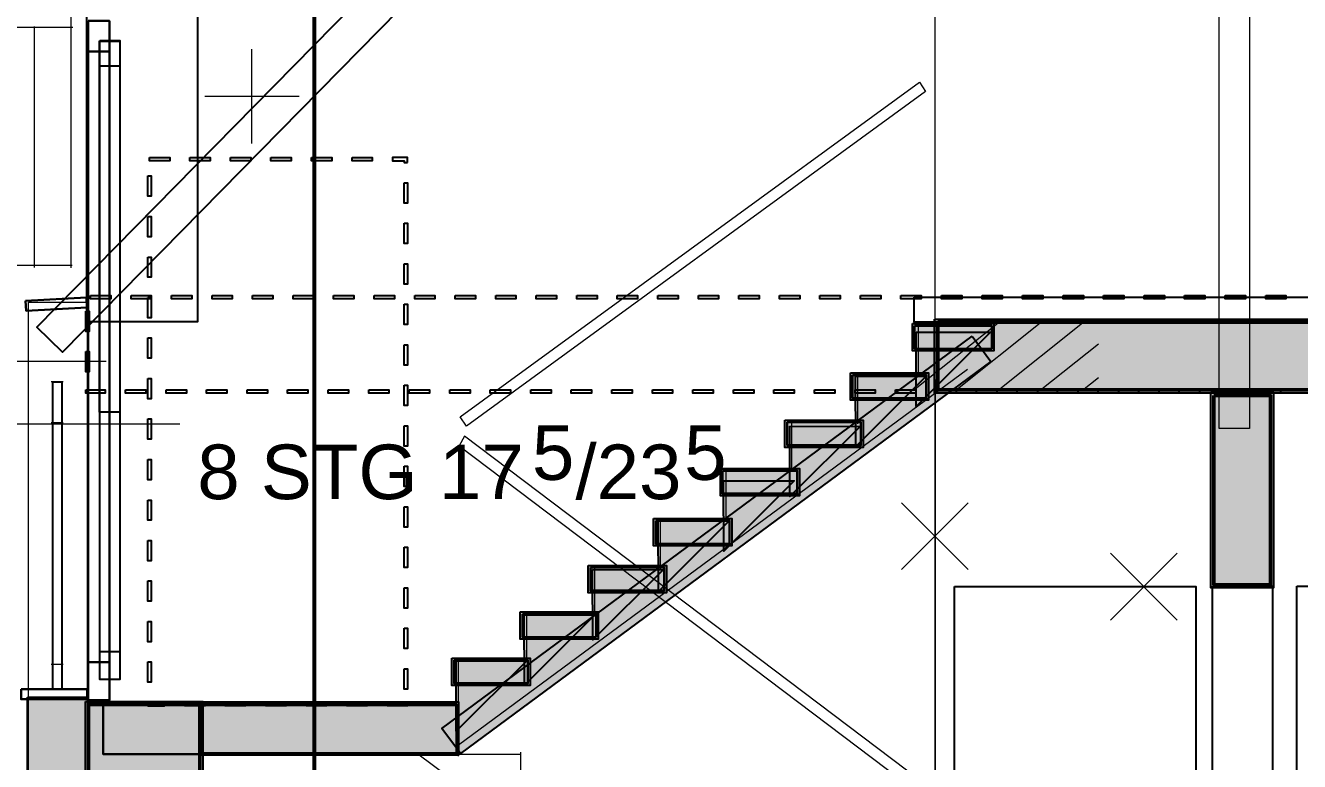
# Model space of a CAD drawing. Header units: millimetres. Extents: x 6 to 41668, y 1529 to 28527.
# Drawn here: x 18826 to 23484, y 16468 to 19161 of the extents above; entities that cross this region are included whole.
import ezdxf

# ---------------------------------------------------------------- set-up
doc = ezdxf.new("R2010")
doc.units = ezdxf.units.MM
doc.header["$LTSCALE"] = 50
doc.linetypes.add('PDF_112-9_84-7_0-0_0-0', pattern=[197.6, 112.9, -84.7, 0, 0])
for name, color, linetype in [('00_Wand_Bestand', 7, 'Continuous'), ('01_Daemmung_neu', 9, 'Continuous'), ('05_Linien_stark', 7, 'Continuous'), ('06_Linien_fein', 3, 'Continuous'), ('07_Bemassung', 6, 'Continuous'), ('10_Text', 7, 'Continuous')]:
    doc.layers.add(name, color=color, linetype=linetype)
doc.styles.add('PLAN', font='arial.ttf')

msp = doc.modelspace()

# ---------------------------------------------------------------- hatches: boundary and pattern name
at = {"layer": '00_Wand_Bestand'}
for points in [[(22149.3, 18086.2), (30224.5, 18086.2), (30224.5, 17815.7), (22149.3, 17815.7)], [(22068.5, 18070), (22366.7, 18070), (22366.7, 17970), (22068.5, 17970)], [(22068.5, 18070), (22366.7, 18070), (22366.7, 17970), (22068.5, 17970)], [(22081.7, 18038.9), (22353.6, 18038.5), (22082, 17767)], [(22081.7, 18038.9), (22353.6, 18038.5), (22082, 17767)], [(22286.6, 18023.5), (22354.7, 17931.4), (20415.7, 16496.6), (20347.6, 16588.7)], [(21841.5, 17889.3), (22127.1, 17889.3), (22127.1, 17789.3), (21841.5, 17789.3)], [(21860.6, 17877.9), (22118.3, 17877.3), (21861.2, 17620.3)], [(23159.4, 17817.7), (23389.2, 17817.7), (23389.2, 17102.9), (23159.4, 17102.9)], [(21602.6, 17716.9), (21888.2, 17716.9), (21888.2, 17616.9), (21602.6, 17616.9)], [(21619.7, 17694.5), (21877.3, 17693.9), (21620.3, 17436.8)], [(21366.2, 17539.6), (21655.2, 17539.6), (21655.2, 17439.6), (21366.2, 17439.6)], [(21378, 17494.7), (21635.7, 17494.1), (21378.6, 17237.1)], [(21122.2, 17356.5), (21407.8, 17356.5), (21407.8, 17256.5), (21122.2, 17256.5)], [(21139, 17347.7), (21396.7, 17347.1), (21139.6, 17090)], [(20883.2, 17185), (21168.9, 17185), (21168.9, 17085), (20883.2, 17085)], [(20899.3, 17170), (21156.9, 17169.4), (20899.9, 16912.3)], [(20634.4, 17014.8), (20920, 17014.8), (20920, 16914.8), (20634.4, 16914.8)], [(20649.4, 17004.5), (20907, 17003.9), (20650, 16746.9)], [(20384.9, 16846.1), (20670.5, 16846.1), (20670.5, 16746.1), (20384.9, 16746.1)], [(20399.9, 16835.8), (20657.5, 16835.2), (20400.5, 16578.1)], [(19044.8, 16687.1), (19474.7, 16687.1), (19474.7, 6059.4), (19044.8, 6059.4)], [(19465.2, 16686), (20409, 16686), (20409, 16490.3), (19465.2, 16490.3)]]:
    msp.add_hatch(color=7, dxfattribs=at).paths.add_polyline_path(points)
at = {"layer": '01_Daemmung_neu'}
msp.add_hatch(color=7, dxfattribs=at).paths.add_polyline_path([(18832.9, 16703.3), (19055.3, 16703.3), (19055.3, 8602), (18832.9, 8602)])

# ---------------------------------------------------------------- linework, layer by layer
at = {"layer": '00_Wand_Bestand'}
for points in [[(22149.3, 18086.2), (30224.5, 18086.2), (30224.5, 17815.7), (22149.3, 17815.7)], [(22068.5, 18070), (22366.7, 18070), (22366.7, 17970), (22068.5, 17970)], [(22068.5, 18070), (22366.7, 18070), (22366.7, 17970), (22068.5, 17970)], [(22081.7, 18038.9), (22353.6, 18038.5), (22082, 17767)], [(22081.7, 18038.9), (22353.6, 18038.5), (22082, 17767)], [(22286.6, 18023.5), (22354.7, 17931.4), (20415.7, 16496.6), (20347.6, 16588.7)], [(21841.5, 17889.3), (22127.1, 17889.3), (22127.1, 17789.3), (21841.5, 17789.3)], [(21860.6, 17877.9), (22118.3, 17877.3), (21861.2, 17620.3)], [(23159.4, 17817.7), (23389.2, 17817.7), (23389.2, 17102.9), (23159.4, 17102.9)], [(21602.6, 17716.9), (21888.2, 17716.9), (21888.2, 17616.9), (21602.6, 17616.9)], [(21619.7, 17694.5), (21877.3, 17693.9), (21620.3, 17436.8)], [(21366.2, 17539.6), (21655.2, 17539.6), (21655.2, 17439.6), (21366.2, 17439.6)], [(21378, 17494.7), (21635.7, 17494.1), (21378.6, 17237.1)], [(21122.2, 17356.5), (21407.8, 17356.5), (21407.8, 17256.5), (21122.2, 17256.5)], [(21139, 17347.7), (21396.7, 17347.1), (21139.6, 17090)], [(20883.2, 17185), (21168.9, 17185), (21168.9, 17085), (20883.2, 17085)], [(20899.3, 17170), (21156.9, 17169.4), (20899.9, 16912.3)], [(20634.4, 17014.8), (20920, 17014.8), (20920, 16914.8), (20634.4, 16914.8)], [(20649.4, 17004.5), (20907, 17003.9), (20650, 16746.9)], [(20384.9, 16846.1), (20670.5, 16846.1), (20670.5, 16746.1), (20384.9, 16746.1)], [(20399.9, 16835.8), (20657.5, 16835.2), (20400.5, 16578.1)], [(19044.8, 16687.1), (19474.7, 16687.1), (19474.7, 6059.4), (19044.8, 6059.4)], [(19465.2, 16686), (20409, 16686), (20409, 16490.3), (19465.2, 16490.3)]]:
    msp.add_lwpolyline(points, close=True, dxfattribs=at)
at = {"layer": '01_Daemmung_neu'}
msp.add_lwpolyline([(18832.9, 16703.3), (19055.3, 16703.3), (19055.3, 8602), (18832.9, 8602)], close=True, dxfattribs=at)
at = {"layer": '05_Linien_stark', "lineweight": 15}
for p, q in [((18990.9, 19283.3), (18990.9, 18274)), ((16832.4, 19154.8), (18999, 19154.8)), ((18857, 19156.5), (18857, 18275.1)), ((16825.6, 18283.6), (18995.9, 18283.6)), ((22089.6, 18067.3), (22089.6, 17884.2)), ((22089.6, 18067.3), (22089.6, 17884.2)), ((21867.3, 17888.3), (21867.3, 17703)), ((18963.6, 17856.6), (18920, 17856.6)), ((22095.8, 17881), (21867.5, 17881)), ((5403.4, 17702.7), (19390.5, 17702.7)), ((18963.3, 17707.3), (18920.1, 17707.3)), ((21872.4, 17709.6), (21620.4, 17709.6)), ((21626.2, 17716.6), (21626.2, 17533.6)), ((21632.8, 17531.3), (21380.8, 17531.3)), ((21386.6, 17538.3), (21386.6, 17355.3)), ((21392.7, 17348.9), (21140.8, 17348.9)), ((21146.5, 17355.9), (21146.5, 17172.9)), ((21152.6, 17176.6), (20900.6, 17176.6)), ((20906.4, 17183.7), (20906.4, 16999.9)), ((20903.4, 17007.2), (20651.4, 17007.2)), ((20657.1, 17014.2), (20657.1, 16831.1)), ((18963.5, 16822.2), (18919.9, 16822.2)), ((20654.1, 16838.7), (20402.2, 16838.7)), ((20407.9, 16845.7), (20407.9, 16662.7)), ((20407.7, 16678.4), (20407.7, 16487))]:
    msp.add_line(p, q, dxfattribs=at)
at = {"layer": '05_Linien_stark', "lineweight": 25}
for points in [[(24656.6, 23947.9), (24749.7, 23856.4), (18960.9, 17965.8), (18867.8, 18057.2)], [(19050.5, 21528.1), (19454.2, 21528.1), (19454.2, 18076.2), (19050.5, 18076.2)], [(19096.9, 19103.5), (19170.3, 19103.5), (19170.3, 17745.8), (19096.9, 17745.8)], [(19097, 19105.6), (19170.4, 19105.6), (19170.4, 16767.9), (19097, 16767.9)], [(19097.2, 19013.4), (19170.6, 19013.4), (19170.6, 16869.3), (19097.2, 16869.3)], [(22074.5, 18167), (29814.1, 18167), (29814.1, 18075.6), (22074.5, 18075.6)], [(18926, 17856.7), (18958.2, 17856.7), (18958.2, 16732.1), (18926, 16732.1)], [(23165.5, 17109.2), (23384.6, 17109.2), (23384.6, 15114.7), (23165.5, 15114.7)], [(23473.8, 17109.7), (24356.2, 17109.7), (24356.2, 15115.2), (23473.8, 15115.2)]]:
    msp.add_lwpolyline(points, close=True, dxfattribs=at)
at = {"layer": '05_Linien_stark', "lineweight": 20}
msp.add_lwpolyline([(23189.8, 20863.7), (23301.5, 20863.7), (23301.5, 17685.4), (23189.8, 17685.4)], close=True, dxfattribs=at)
at = {"layer": '05_Linien_stark', "lineweight": 30}
for points in [[(19054.4, 19177.4), (19132.7, 19177.4), (19132.7, 16691.5), (19054.4, 16691.5)], [(19054.4, 19064.9), (19132.7, 19064.9), (19132.7, 16830.5), (19054.4, 16830.5)], [(22076.5, 18062), (22358.7, 18062), (22358.7, 17977.9), (22076.5, 17977.9)], [(22076.5, 18062), (22358.7, 18062), (22358.7, 17977.9), (22076.5, 17977.9)], [(21849.4, 17881.3), (22119.2, 17881.3), (22119.2, 17797.2), (21849.4, 17797.2)], [(21610.6, 17709), (21880.3, 17709), (21880.3, 17624.9), (21610.6, 17624.9)], [(21374.1, 17531.7), (21647.2, 17531.7), (21647.2, 17447.6), (21374.1, 17447.6)], [(21130.2, 17348.5), (21399.9, 17348.5), (21399.9, 17264.4), (21130.2, 17264.4)], [(20891.2, 17177.1), (21160.9, 17177.1), (21160.9, 17092.9), (20891.2, 17092.9)], [(20642.3, 17006.9), (20912, 17006.9), (20912, 16922.7), (20642.3, 16922.7)], [(20392.8, 16838.1), (20662.6, 16838.1), (20662.6, 16754), (20392.8, 16754)], [(18809.9, 16731.8), (19051.8, 16731.8), (19051.8, 16695.4), (18809.9, 16695.4)], [(19473.2, 16678.1), (20401.1, 16678.1), (20401.1, 16498.2), (19473.2, 16498.2)], [(19110, 16673.4), (20408.1, 16673.4), (20408.1, 16494.1), (19110, 16494.1)]]:
    msp.add_lwpolyline(points, close=True, dxfattribs=at)
at = {"layer": '05_Linien_stark', "lineweight": 18}
for points in [[(18837.3, 18147.9), (19050.9, 18147.9), (19050.9, 8606.4), (18837.3, 8606.4)], [(18837.3, 16698.9), (19050.9, 16698.9), (19050.9, 8606.4), (18837.3, 8606.4)]]:
    msp.add_lwpolyline(points, close=True, dxfattribs=at)
at = {"layer": '05_Linien_stark', "lineweight": 50}
for points in [[(22160.8, 18074.8), (30213, 18074.8), (30213, 17827.2), (22160.8, 17827.2)], [(23170.8, 17806.3), (23377.7, 17806.3), (23377.7, 17114.4), (23170.8, 17114.4)], [(19056.3, 16675.7), (19463.2, 16675.7), (19463.2, 6070.8), (19056.3, 6070.8)]]:
    msp.add_lwpolyline(points, close=True, dxfattribs=at)
at = {"layer": '05_Linien_stark', "lineweight": 15}
msp.add_lwpolyline([(20431.1, 17657.8), (20411.9, 17622.3), (22137.4, 16317.9), (22156.6, 16353.4)], close=True, dxfattribs=at)
at = {"layer": '06_Linien_fein', "lineweight": 5}
for p, q in [((19653.8, 18728.4), (19653.8, 19073.8)), ((19826.5, 18901.2), (19481.1, 18901.1)), ((22272.7, 17170), (22028.4, 17414.2)), ((22272.7, 17414.2), (22028.4, 17170)), ((23036.8, 16985.3), (22792.6, 17229.5)), ((23036.8, 17229.5), (22792.6, 16985.3))]:
    msp.add_line(p, q, dxfattribs=at)
at = {"layer": '06_Linien_fein', "linetype": 'PDF_112-9_84-7_0-0_0-0', "lineweight": 15}
for p, q in [((20400.9, 16494.3), (20635.2, 16494.3)), ((20635.4, 16501.6), (20635.4, 16316.4))]:
    msp.add_line(p, q, dxfattribs=at)
at = {"layer": '07_Bemassung', "lineweight": 53}
msp.add_line((19881.5, 21350.3), (19881.5, 6076.8), dxfattribs=at)
at = {"layer": '07_Bemassung', "lineweight": 9}
for p, q in [((22152.1, 15087.5), (22152.1, 20864.2)), ((19121.2, 17930.7), (14831.3, 17930.7)), ((22152.9, 15087.6), (22152.9, 17865.6)), ((22152.9, 15087.6), (22152.9, 17865.6))]:
    msp.add_line(p, q, dxfattribs=at)
at = {"layer": '07_Bemassung', "lineweight": 13}
msp.add_line((19134.6, 16875.6), (19134.6, 19013.7), dxfattribs=at)
at = {"layer": '07_Bemassung', "lineweight": 15}
for p, q in [((22072.7, 17826.3), (22381.6, 18072.3)), ((22227.2, 17826.3), (22536, 18072.3)), ((22381.6, 17826.3), (22690.4, 18072.3)), ((22536, 17826.3), (22748.9, 17995.9)), ((22269.8, 17902.2), (20408.6, 16527.3)), ((22690.4, 17826.3), (22748.9, 17872.9))]:
    msp.add_line(p, q, dxfattribs=at)
at = {"layer": '07_Bemassung', "linetype": 'PDF_112-9_84-7_0-0_0-0', "lineweight": 15}
msp.add_line((20260.5, 16495.2), (22456.1, 14873.3), dxfattribs=at)
at = {"layer": '07_Bemassung', "lineweight": 15}
msp.add_lwpolyline([(20438.1, 17694.6), (20415.3, 17729.1), (22093.9, 18953.6), (22116.8, 18919.2)], close=True, dxfattribs=at)
at = {"layer": '07_Bemassung'}
for points in [[(19278.8, 18677.7), (19352.9, 18677.7), (19352.9, 18665.4), (19278.8, 18665.4)], [(19426.9, 18677.7), (19501, 18677.7), (19501, 18665.4), (19426.9, 18665.4)], [(19575.1, 18677.7), (19649.2, 18677.7), (19649.2, 18665.4), (19575.1, 18665.4)], [(19723.3, 18677.7), (19797.4, 18677.7), (19797.4, 18665.4), (19723.3, 18665.4)], [(19871.4, 18677.7), (19945.5, 18677.7), (19945.5, 18665.4), (19871.4, 18665.4)], [(20019.6, 18677.7), (20093.7, 18677.7), (20093.7, 18665.4), (20019.6, 18665.4)], [(20223, 18658.9), (20223, 18677.7), (20167.8, 18677.7), (20167.8, 18665.4), (20210.7, 18665.4), (20210.7, 18662.1), (20210.7, 18658.9)], [(19272.7, 18609.8), (19285, 18609.8), (19285, 18535.7), (19272.7, 18535.7)], [(20210.7, 18584.8), (20223, 18584.8), (20223, 18510.7), (20210.7, 18510.7)], [(19272.7, 18461.6), (19285, 18461.6), (19285, 18387.5), (19272.7, 18387.5)], [(20210.7, 18436.7), (20223, 18436.7), (20223, 18362.6), (20210.7, 18362.6)], [(19272.7, 18313.4), (19285, 18313.4), (19285, 18239.4), (19272.7, 18239.4)], [(20210.7, 18288.5), (20223, 18288.5), (20223, 18214.4), (20210.7, 18214.4)], [(19063.3, 18172.8), (19137.4, 18172.8), (19137.4, 18160.4), (19063.3, 18160.4)], [(19211.5, 18172.8), (19285.6, 18172.8), (19285.6, 18160.4), (19211.5, 18160.4)], [(19359.7, 18172.8), (19433.8, 18172.8), (19433.8, 18160.4), (19359.7, 18160.4)], [(19507.8, 18172.8), (19581.9, 18172.8), (19581.9, 18160.4), (19507.8, 18160.4)], [(19656, 18172.8), (19730.1, 18172.8), (19730.1, 18160.4), (19656, 18160.4)], [(19804.2, 18172.8), (19878.3, 18172.8), (19878.3, 18160.4), (19804.2, 18160.4)], [(19952.3, 18172.8), (20026.4, 18172.8), (20026.4, 18160.4), (19952.3, 18160.4)], [(20100.5, 18172.8), (20174.6, 18172.8), (20174.6, 18160.4), (20100.5, 18160.4)], [(20248.7, 18172.8), (20322.8, 18172.8), (20322.8, 18160.4), (20248.7, 18160.4)], [(20396.8, 18172.8), (20470.9, 18172.8), (20470.9, 18160.4), (20396.8, 18160.4)], [(20545, 18172.8), (20619.1, 18172.8), (20619.1, 18160.4), (20545, 18160.4)], [(20693.2, 18172.8), (20767.2, 18172.8), (20767.2, 18160.4), (20693.2, 18160.4)], [(20841.3, 18172.8), (20915.4, 18172.8), (20915.4, 18160.4), (20841.3, 18160.4)], [(20989.5, 18172.8), (21063.6, 18172.8), (21063.6, 18160.4), (20989.5, 18160.4)], [(21137.6, 18172.8), (21211.7, 18172.8), (21211.7, 18160.4), (21137.6, 18160.4)], [(21285.8, 18172.8), (21359.9, 18172.8), (21359.9, 18160.4), (21285.8, 18160.4)], [(21434, 18172.8), (21508.1, 18172.8), (21508.1, 18160.4), (21434, 18160.4)], [(21582.2, 18172.8), (21656.3, 18172.8), (21656.3, 18160.4), (21582.2, 18160.4)], [(21730.3, 18172.8), (21804.4, 18172.8), (21804.4, 18160.4), (21730.3, 18160.4)], [(21878.5, 18172.8), (21952.6, 18172.8), (21952.6, 18160.4), (21878.5, 18160.4)], [(22026.7, 18172.8), (22100.8, 18172.8), (22100.8, 18160.4), (22026.7, 18160.4)], [(22174.8, 18172.8), (22248.9, 18172.8), (22248.9, 18160.4), (22174.8, 18160.4)], [(22323, 18172.8), (22397.1, 18172.8), (22397.1, 18160.4), (22323, 18160.4)], [(22471.2, 18172.8), (22545.3, 18172.8), (22545.3, 18160.4), (22471.2, 18160.4)], [(22619.3, 18172.8), (22693.4, 18172.8), (22693.4, 18160.4), (22619.3, 18160.4)], [(22767.5, 18172.8), (22841.6, 18172.8), (22841.6, 18160.4), (22767.5, 18160.4)], [(22915.7, 18172.8), (22989.7, 18172.8), (22989.7, 18160.4), (22915.7, 18160.4)], [(23063.8, 18172.8), (23137.9, 18172.8), (23137.9, 18160.4), (23063.8, 18160.4)], [(23212, 18172.8), (23286.1, 18172.8), (23286.1, 18160.4), (23212, 18160.4)], [(23360.2, 18172.8), (23434.3, 18172.8), (23434.3, 18160.4), (23360.2, 18160.4)], [(19272.7, 18165.3), (19285, 18165.3), (19285, 18091.2), (19272.7, 18091.2)], [(20210.7, 18140.3), (20223, 18140.3), (20223, 18066.2), (20210.7, 18066.2)], [(19046.7, 18115.3), (19059.1, 18115.3), (19059.1, 18041.2), (19046.7, 18041.2)], [(19272.7, 18017.1), (19285, 18017.1), (19285, 17943), (19272.7, 17943)], [(20210.7, 17992.2), (20223, 17992.2), (20223, 17918.1), (20210.7, 17918.1)], [(19046.7, 17967.1), (19059.1, 17967.1), (19059.1, 17893), (19046.7, 17893)], [(19272.7, 17868.9), (19285, 17868.9), (19285, 17794.9), (19272.7, 17794.9)], [(20210.7, 17844), (20223, 17844), (20223, 17769.9), (20210.7, 17769.9)], [(19046.7, 17827.9), (19117.5, 17827.9), (19117.5, 17815.6), (19046.7, 17815.6)], [(19191.5, 17827.9), (19265.6, 17827.9), (19265.6, 17815.6), (19191.5, 17815.6)], [(19339.7, 17827.9), (19413.8, 17827.9), (19413.8, 17815.6), (19339.7, 17815.6)], [(19487.9, 17827.9), (19562, 17827.9), (19562, 17815.6), (19487.9, 17815.6)], [(19636.1, 17827.9), (19710.2, 17827.9), (19710.2, 17815.6), (19636.1, 17815.6)], [(19784.2, 17827.9), (19858.3, 17827.9), (19858.3, 17815.6), (19784.2, 17815.6)], [(19932.4, 17827.9), (20006.5, 17827.9), (20006.5, 17815.6), (19932.4, 17815.6)], [(20080.6, 17827.9), (20154.7, 17827.9), (20154.7, 17815.6), (20080.6, 17815.6)], [(20228.7, 17827.9), (20302.8, 17827.9), (20302.8, 17815.6), (20228.7, 17815.6)], [(20376.9, 17827.9), (20451, 17827.9), (20451, 17815.6), (20376.9, 17815.6)], [(20525.1, 17827.9), (20599.2, 17827.9), (20599.2, 17815.6), (20525.1, 17815.6)], [(20673.2, 17827.9), (20747.3, 17827.9), (20747.3, 17815.6), (20673.2, 17815.6)], [(20821.4, 17827.9), (20895.5, 17827.9), (20895.5, 17815.6), (20821.4, 17815.6)], [(20969.6, 17827.9), (21043.7, 17827.9), (21043.7, 17815.6), (20969.6, 17815.6)], [(21117.7, 17827.9), (21191.8, 17827.9), (21191.8, 17815.6), (21117.7, 17815.6)], [(21265.9, 17827.9), (21340, 17827.9), (21340, 17815.6), (21265.9, 17815.6)], [(21414, 17827.9), (21488.1, 17827.9), (21488.1, 17815.6), (21414, 17815.6)], [(21562.2, 17827.9), (21636.3, 17827.9), (21636.3, 17815.6), (21562.2, 17815.6)], [(21710.4, 17827.9), (21784.4, 17827.9), (21784.4, 17815.6), (21710.4, 17815.6)], [(21858.6, 17827.9), (21932.7, 17827.9), (21932.7, 17815.6), (21858.6, 17815.6)], [(22006.7, 17827.9), (22080.8, 17827.9), (22080.8, 17815.6), (22006.7, 17815.6)], [(22154.9, 17827.9), (22229, 17827.9), (22229, 17815.6), (22154.9, 17815.6)], [(22303.1, 17827.9), (22377.2, 17827.9), (22377.2, 17815.6), (22303.1, 17815.6)], [(22451.2, 17827.9), (22525.3, 17827.9), (22525.3, 17815.6), (22451.2, 17815.6)], [(22599.4, 17827.9), (22673.5, 17827.9), (22673.5, 17815.6), (22599.4, 17815.6)], [(22747.6, 17827.9), (22821.6, 17827.9), (22821.6, 17815.6), (22747.6, 17815.6)], [(22895.7, 17827.9), (22969.8, 17827.9), (22969.8, 17815.6), (22895.7, 17815.6)], [(23043.9, 17827.9), (23118, 17827.9), (23118, 17815.6), (23043.9, 17815.6)], [(23192, 17827.9), (23266.1, 17827.9), (23266.1, 17815.6), (23192, 17815.6)], [(23340.2, 17827.9), (23414.3, 17827.9), (23414.3, 17815.6), (23340.2, 17815.6)], [(19272.7, 17720.8), (19285, 17720.8), (19285, 17646.7), (19272.7, 17646.7)], [(20210.7, 17695.8), (20223, 17695.8), (20223, 17621.7), (20210.7, 17621.7)], [(19272.7, 17572.6), (19285, 17572.6), (19285, 17498.5), (19272.7, 17498.5)], [(20210.7, 17547.7), (20223, 17547.7), (20223, 17473.6), (20210.7, 17473.6)], [(19272.7, 17424.4), (19285, 17424.4), (19285, 17350.4), (19272.7, 17350.4)], [(20210.7, 17399.5), (20223, 17399.5), (20223, 17325.4), (20210.7, 17325.4)], [(19272.7, 17276.3), (19285, 17276.3), (19285, 17202.2), (19272.7, 17202.2)], [(20210.7, 17251.3), (20223, 17251.3), (20223, 17177.2), (20210.7, 17177.2)], [(19272.7, 17128.1), (19285, 17128.1), (19285, 17054), (19272.7, 17054)], [(20210.7, 17103.2), (20223, 17103.2), (20223, 17029.1), (20210.7, 17029.1)], [(19272.7, 16979.9), (19285, 16979.9), (19285, 16905.9), (19272.7, 16905.9)], [(20210.7, 16955), (20223, 16955), (20223, 16880.9), (20210.7, 16880.9)], [(19272.7, 16831.8), (19285, 16831.8), (19285, 16757.7), (19272.7, 16757.7)], [(20210.7, 16806.8), (20223, 16806.8), (20223, 16732.7), (20210.7, 16732.7)], [(19272.7, 16683.6), (19272.7, 16670.9), (19334, 16670.9), (19334, 16683.2), (19285, 16683.2), (19285, 16683.4), (19285, 16683.6)], [(19408.1, 16683.2), (19482.2, 16683.2), (19482.2, 16670.9), (19408.1, 16670.9)], [(19556.3, 16683.2), (19630.4, 16683.2), (19630.4, 16670.9), (19556.3, 16670.9)], [(19704.4, 16683.2), (19778.5, 16683.2), (19778.5, 16670.9), (19704.4, 16670.9)], [(19852.6, 16683.2), (19926.7, 16683.2), (19926.7, 16670.9), (19852.6, 16670.9)], [(20000.8, 16683.2), (20074.9, 16683.2), (20074.9, 16670.9), (20000.8, 16670.9)], [(20223, 16683.2), (20223, 16670.9), (20148.9, 16670.9), (20148.9, 16683.2)]]:
    msp.add_lwpolyline(points, close=True, dxfattribs=at)
at = {"layer": '07_Bemassung', "lineweight": 30}
msp.add_lwpolyline([(18826.2, 18153.1), (18828.1, 18116.7), (19050.4, 18128.4), (19048.5, 18164.8)], close=True, dxfattribs=at)
at = {"layer": '07_Bemassung', "lineweight": 25}
msp.add_lwpolyline([(22222.1, 17107.4), (23104.5, 17107.4), (23104.5, 15112.9), (22222.1, 15112.9)], close=True, dxfattribs=at)

# ---------------------------------------------------------------- texts
at = {"layer": '07_Bemassung', "style": 'PLAN'}
for p in [(20677.4, 17498), (21234, 17498)]:
    msp.add_text('5', height=199.7, dxfattribs=at).set_placement(p)
at = {"layer": '10_Text', "style": 'PLAN'}
for s, p in [('8 STG 17', (19453.8, 17427.5)), ('/23', (20836.5, 17427.5))]:
    msp.add_text(s, height=199.66, dxfattribs=at).set_placement(p)

doc.saveas('drawing.dxf')
